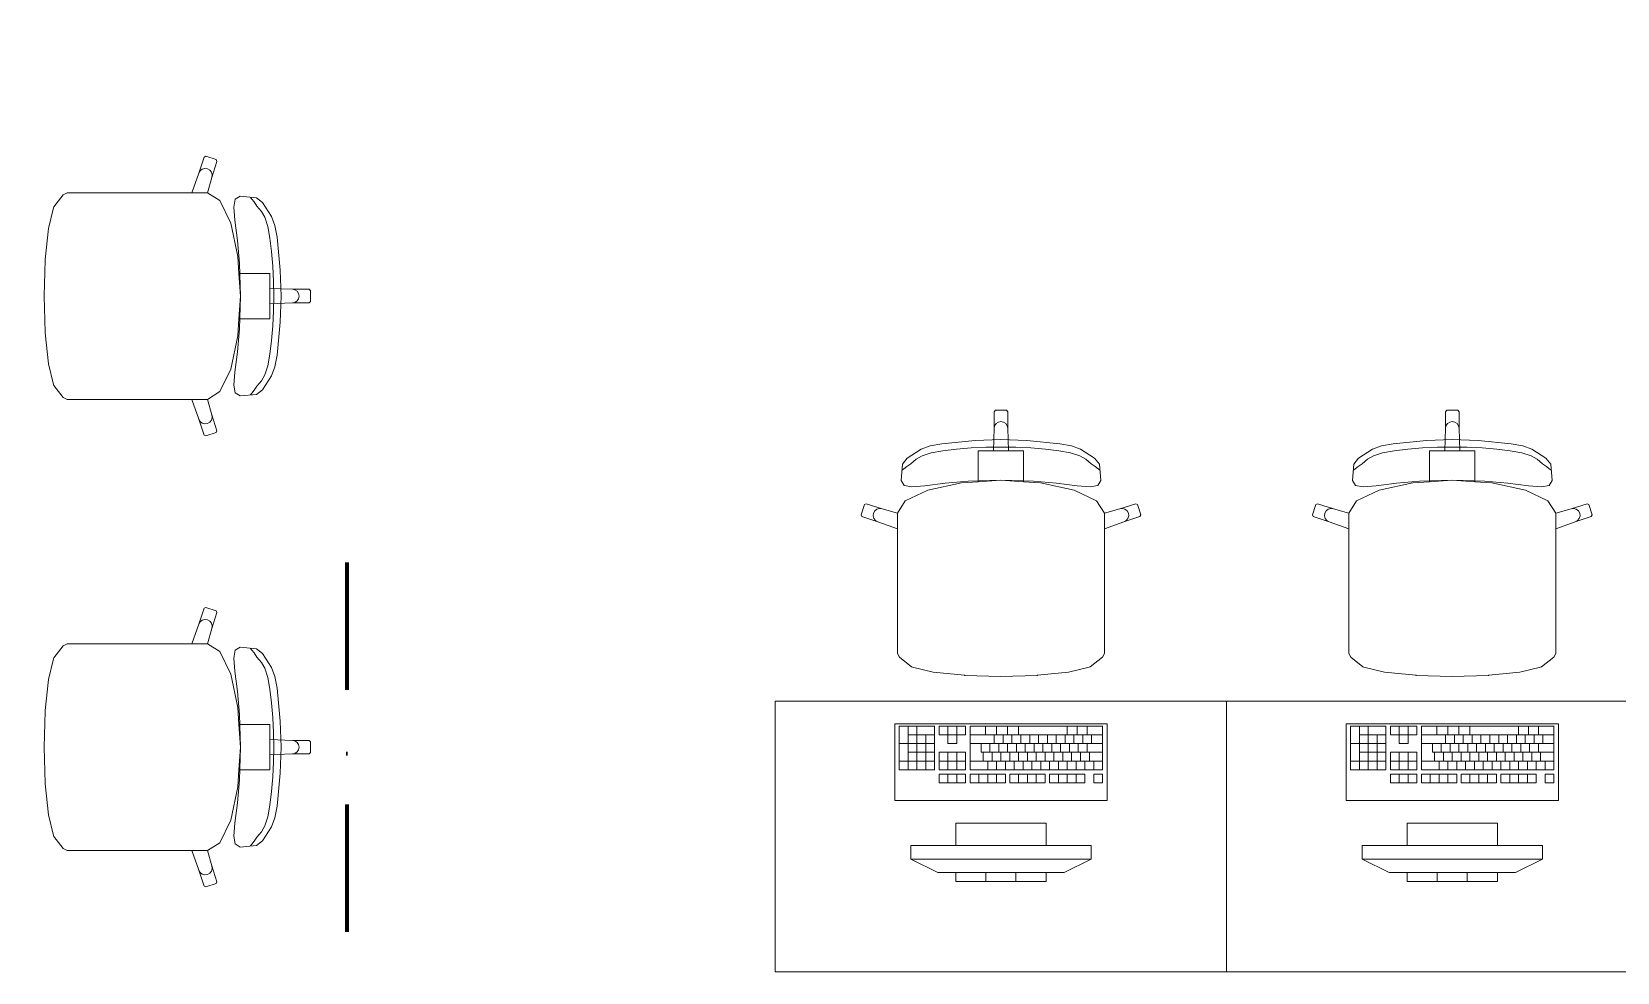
# Model space of a CAD drawing. Header units: millimetres. Extents: x 89194 to 559352, y -753138 to -204019.
# Drawn here: x 337626 to 341139, y -565148 to -563063 of the extents above; entities that cross this region are included whole.
import ezdxf

# ---------------------------------------------------------------- set-up
doc = ezdxf.new("R2010")
doc.units = ezdxf.units.MM
doc.header["$LTSCALE"] = 400
doc.linetypes.add('Čerchovaná', pattern=[1340.555525, 705.555534, -352.777767, 0, -282.222223])
for name, color, linetype, lineweight in [('RG_nábytek', 32, 'Continuous', 9), ('RG_velmi tlustá', 5, 'Continuous', 70), ('RG_šrafy', 253, 'Continuous', 9)]:
    doc.layers.add(name, color=color, linetype=linetype, lineweight=lineweight)

# ---------------------------------------------------------------- blocks, each defined once
blk = doc.blocks.new('nabytek_velka_ucebna')
at = {"layer": 'RG_nábytek'}
for p, q in [((470001.9, -447694.1), (470013.3, -447658.7)), ((470013.3, -447658.7), (470017.1, -447656.8)), ((470017.1, -447656.8), (470039.8, -447664.2)), ((470041.8, -447668), (470030.4, -447703.5)), ((470039.8, -447664.2), (470041.8, -447668)), ((469986.2, -447737.5), (470001.9, -447694.1)), ((470001.9, -447694.1), (470004.8, -447689)), ((470004.8, -447689), (470009.3, -447685.3)), ((470009.3, -447685.3), (470015, -447683.7)), ((470015, -447683.7), (470020.8, -447684.4)), ((470030.4, -447703.5), (470020.7, -447737.6)), ((470020.8, -447684.4), (470025.8, -447687.3)), ((470025.8, -447687.3), (470029.5, -447691.9)), ((470029.5, -447691.9), (470031, -447697.6)), ((470031, -447697.6), (470030.4, -447703.5)), ((469680.2, -447768.9), (469701.4, -447742)), ((469701.4, -447742), (469710, -447737.5)), ((469710, -447737.5), (469741, -447737.5)), ((469741, -447737.5), (469777.1, -447737.5)), ((469777.1, -447737.5), (469986.2, -447737.5)), ((470020.5, -447737.5), (469986.2, -447737.5)), ((470020.5, -447737.5), (470020.7, -447737.6)), ((470020.7, -447737.6), (470048.5, -447755)), ((470082.1, -447752.1), (470093.6, -447745.4)), ((470093.6, -447745.4), (470129.7, -447748.7)), ((469668.7, -447816.9), (469679.4, -447771)), ((469679.4, -447771), (469680.2, -447768.9)), ((470048.5, -447755), (470072.3, -447804.7)), ((470079, -447769.3), (470082.1, -447752.1)), ((470081.6, -447798.2), (470079, -447769.3)), ((470119.2, -447751.8), (470116.5, -447748)), ((470124.3, -447758), (470119.2, -447751.8)), ((470130.5, -447767.1), (470124.3, -447758)), ((470129.7, -447748.7), (470142.9, -447759.2)), ((470140.5, -447778.8), (470130.5, -447767.1)), ((470148.2, -447792), (470140.5, -447778.8)), ((470142.9, -447759.2), (470163, -447790.2)), ((470072.3, -447804.7), (470088.2, -447879)), ((470087.5, -447843.5), (470081.6, -447798.2)), ((470154.5, -447812.3), (470148.2, -447792)), ((470159.4, -447838.3), (470154.5, -447812.3)), ((470163, -447790.2), (470170.2, -447810.2)), ((470170.2, -447810.2), (470175, -447836.1)), ((469661.5, -447885.7), (469668.7, -447816.9)), ((470092.1, -447894.5), (470087.5, -447843.5)), ((470163.1, -447868.2), (470159.4, -447838.3)), ((470175, -447836.1), (470182, -447909.3)), ((469661.4, -447886.7), (469661.5, -447885.7)), ((470088.2, -447879), (470090.6, -447916.5)), ((470165.7, -447900.7), (470163.1, -447868.2)), ((469659, -447966.8), (469661.4, -447886.7)), ((470090.6, -447916.5), (470093.8, -447966.8)), ((470090.6, -447916.5), (470129.3, -447916.5)), ((470094.4, -447966.8), (470092.1, -447894.5)), ((470129.3, -447916.5), (470159.2, -447916.5)), ((470159.2, -447916.5), (470159.2, -447949.9)), ((470167.1, -447934.1), (470165.7, -447900.7)), ((470182, -447909.3), (470184.2, -447966.8)), ((470159.2, -447949.9), (470159.2, -447966.8)), ((470159.2, -447949.9), (470209.1, -447951.7)), ((470167.6, -447966.8), (470167.1, -447934.1)), ((470209.1, -447951.7), (470214.8, -447952.8)), ((470209.1, -447951.7), (470246, -447951.7)), ((470214.8, -447952.8), (470219.6, -447956.1)), ((470219.6, -447956.1), (470222.9, -447961)), ((470246, -447951.7), (470249, -447954.7)), ((470249, -447954.7), (470249, -447966.8)), ((469659, -447966.8), (469661.4, -448046.8)), ((470090.6, -448017.1), (470093.8, -447966.8)), ((470094.4, -447966.8), (470092.1, -448039.1)), ((470159.2, -447983.7), (470159.2, -447966.8)), ((470159.2, -447983.7), (470209.1, -447981.9)), ((470159.2, -448017.1), (470159.2, -447983.7)), ((470167.6, -447966.8), (470167.1, -447999.5)), ((470182, -448024.3), (470184.2, -447966.8)), ((470209.1, -447981.9), (470214.8, -447980.7)), ((470209.1, -447981.9), (470246, -447981.9)), ((470214.8, -447980.7), (470219.6, -447977.5)), ((470219.6, -447977.5), (470222.9, -447972.6)), ((470222.9, -447961), (470224, -447966.8)), ((470222.9, -447972.6), (470224, -447966.8)), ((470246, -447981.9), (470249, -447978.9)), ((470249, -447978.9), (470249, -447966.8)), ((470088.2, -448054.5), (470090.6, -448017.1)), ((470090.6, -448017.1), (470129.3, -448017.1)), ((470129.3, -448017.1), (470159.2, -448017.1)), ((470167.1, -447999.5), (470165.7, -448032.9)), ((470175, -448097.5), (470182, -448024.3)), ((469661.4, -448046.8), (469661.5, -448047.9)), ((469661.5, -448047.9), (469668.7, -448116.6)), ((470072.3, -448128.9), (470088.2, -448054.5)), ((470092.1, -448039.1), (470087.5, -448090)), ((470165.7, -448032.9), (470163.1, -448065.3)), ((470087.5, -448090), (470081.6, -448135.3)), ((470159.4, -448095.3), (470154.5, -448121.2)), ((470163.1, -448065.3), (470159.4, -448095.3)), ((470170.2, -448123.4), (470175, -448097.5)), ((469668.7, -448116.6), (469679.4, -448162.6)), ((470048.5, -448178.6), (470072.3, -448128.9)), ((470154.5, -448121.2), (470148.2, -448141.6)), ((470163, -448143.3), (470170.2, -448123.4)), ((469679.4, -448162.6), (469680.2, -448164.7)), ((469680.2, -448164.7), (469701.4, -448191.5)), ((470081.6, -448135.3), (470079, -448164.2)), ((470079, -448164.2), (470082.1, -448181.5)), ((470130.5, -448166.5), (470124.3, -448175.5)), ((470140.5, -448154.8), (470130.5, -448166.5)), ((470148.2, -448141.6), (470140.5, -448154.8)), ((470142.9, -448174.3), (470163, -448143.3)), ((469701.4, -448191.5), (469710, -448196)), ((469710, -448196), (469741, -448196)), ((469741, -448196), (469777.1, -448196)), ((469777.1, -448196), (469986.2, -448196)), ((470020.5, -448196), (469986.2, -448196)), ((469986.2, -448196), (470001.9, -448239.4)), ((470020.5, -448196), (470020.7, -448195.9)), ((470020.7, -448195.9), (470048.5, -448178.6)), ((470030.4, -448230.1), (470020.7, -448195.9)), ((470082.1, -448181.5), (470093.6, -448188.2)), ((470093.6, -448188.2), (470129.7, -448184.9)), ((470119.2, -448181.8), (470116.5, -448185.5)), ((470124.3, -448175.5), (470119.2, -448181.8)), ((470129.7, -448184.9), (470142.9, -448174.3)), ((470029.5, -448241.6), (470031, -448235.9)), ((470031, -448235.9), (470030.4, -448230.1)), ((470041.8, -448265.5), (470030.4, -448230.1)), ((471763.9, -448223), (471766.9, -448220)), ((471763.9, -448259.9), (471763.9, -448223)), ((471766.9, -448220), (471779, -448220)), ((471791, -448220), (471779, -448220)), ((471794, -448223), (471791, -448220)), ((471794, -448259.9), (471794, -448223)), ((472763.9, -448223), (472766.9, -448220)), ((472763.9, -448259.9), (472763.9, -448223)), ((472766.9, -448220), (472779, -448220)), ((472791, -448220), (472779, -448220)), ((472794, -448223), (472791, -448220)), ((472794, -448259.9), (472794, -448223)), ((470001.9, -448239.4), (470004.8, -448244.6)), ((470001.9, -448239.4), (470013.3, -448274.8)), ((470004.8, -448244.6), (470009.3, -448248.2)), ((470009.3, -448248.2), (470015, -448249.8)), ((470015, -448249.8), (470020.8, -448249.1)), ((470017.1, -448276.8), (470039.8, -448269.3)), ((470020.8, -448249.1), (470025.8, -448246.2)), ((470025.8, -448246.2), (470029.5, -448241.6)), ((470039.8, -448269.3), (470041.8, -448265.5)), ((471762.1, -448309.8), (471763.9, -448259.9)), ((471763.9, -448259.9), (471765, -448254.2)), ((471765, -448254.2), (471768.3, -448249.3)), ((471768.3, -448249.3), (471773.2, -448246.1)), ((471773.2, -448246.1), (471779, -448245)), ((471784.7, -448246.1), (471779, -448245)), ((471789.6, -448249.3), (471784.7, -448246.1)), ((471792.9, -448254.2), (471789.6, -448249.3)), ((471794, -448259.9), (471792.9, -448254.2)), ((471795.8, -448309.8), (471794, -448259.9)), ((472762.1, -448309.8), (472763.9, -448259.9)), ((472763.9, -448259.9), (472765, -448254.2)), ((472765, -448254.2), (472768.3, -448249.3)), ((472768.3, -448249.3), (472773.2, -448246.1)), ((472773.2, -448246.1), (472779, -448245)), ((472784.7, -448246.1), (472779, -448245)), ((472789.6, -448249.3), (472784.7, -448246.1)), ((472792.9, -448254.2), (472789.6, -448249.3)), ((472794, -448259.9), (472792.9, -448254.2)), ((472795.8, -448309.8), (472794, -448259.9)), ((470013.3, -448274.8), (470017.1, -448276.8)), ((471571.4, -448326.1), (471602.4, -448306)), ((471602.4, -448306), (471622.4, -448298.8)), ((471622.4, -448298.8), (471648.2, -448294)), ((471648.2, -448294), (471721.5, -448287)), ((471680.4, -448305.9), (471650.4, -448309.6)), ((471712.9, -448303.3), (471680.4, -448305.9)), ((471746.2, -448301.9), (471712.9, -448303.3)), ((471721.5, -448287), (471779, -448284.8)), ((471779, -448301.4), (471746.2, -448301.9)), ((471836.5, -448287), (471779, -448284.8)), ((471779, -448301.4), (471811.7, -448301.9)), ((471811.7, -448301.9), (471845, -448303.3)), ((471909.7, -448294), (471836.5, -448287)), ((471845, -448303.3), (471877.5, -448305.9)), ((471877.5, -448305.9), (471907.5, -448309.6)), ((471935.5, -448298.8), (471909.7, -448294)), ((471955.5, -448306), (471935.5, -448298.8)), ((471986.5, -448326.1), (471955.5, -448306)), ((472571.4, -448326.1), (472602.4, -448306)), ((472602.4, -448306), (472622.4, -448298.8)), ((472622.4, -448298.8), (472648.2, -448294)), ((472648.2, -448294), (472721.5, -448287)), ((472680.4, -448305.9), (472650.4, -448309.6)), ((472712.9, -448303.3), (472680.4, -448305.9)), ((472746.2, -448301.9), (472712.9, -448303.3)), ((472721.5, -448287), (472779, -448284.8)), ((472779, -448301.4), (472746.2, -448301.9)), ((472836.5, -448287), (472779, -448284.8)), ((472779, -448301.4), (472811.7, -448301.9)), ((472811.7, -448301.9), (472845, -448303.3)), ((472909.7, -448294), (472836.5, -448287)), ((472845, -448303.3), (472877.5, -448305.9)), ((472877.5, -448305.9), (472907.5, -448309.6)), ((472935.5, -448298.8), (472909.7, -448294)), ((472955.5, -448306), (472935.5, -448298.8)), ((472986.5, -448326.1), (472955.5, -448306)), ((471557.6, -448375.3), (471560.9, -448339.3)), ((471560.9, -448339.3), (471571.4, -448326.1)), ((471579.2, -448338.5), (471570.2, -448344.7)), ((471590.9, -448328.4), (471579.2, -448338.5)), ((471604.1, -448320.8), (471590.9, -448328.4)), ((471624.5, -448314.5), (471604.1, -448320.8)), ((471650.4, -448309.6), (471624.5, -448314.5)), ((471728.6, -448339.7), (471728.6, -448309.8)), ((471728.6, -448309.8), (471762.1, -448309.8)), ((471728.6, -448378.4), (471728.6, -448339.7)), ((471762.1, -448309.8), (471779, -448309.8)), ((471795.8, -448309.8), (471779, -448309.8)), ((471829.3, -448309.8), (471795.8, -448309.8)), ((471829.3, -448339.7), (471829.3, -448309.8)), ((471829.3, -448378.4), (471829.3, -448339.7)), ((471907.5, -448309.6), (471933.4, -448314.5)), ((471933.4, -448314.5), (471953.8, -448320.8)), ((471953.8, -448320.8), (471967, -448328.4)), ((471967, -448328.4), (471978.7, -448338.5)), ((471978.7, -448338.5), (471987.7, -448344.7)), ((471997.1, -448339.3), (471986.5, -448326.1)), ((472000.3, -448375.3), (471997.1, -448339.3)), ((472557.6, -448375.3), (472560.9, -448339.3)), ((472560.9, -448339.3), (472571.4, -448326.1)), ((472579.2, -448338.5), (472570.2, -448344.7)), ((472590.9, -448328.4), (472579.2, -448338.5)), ((472604.1, -448320.8), (472590.9, -448328.4)), ((472624.5, -448314.5), (472604.1, -448320.8)), ((472650.4, -448309.6), (472624.5, -448314.5)), ((472728.6, -448339.7), (472728.6, -448309.8)), ((472728.6, -448309.8), (472762.1, -448309.8)), ((472728.6, -448378.4), (472728.6, -448339.7)), ((472762.1, -448309.8), (472779, -448309.8)), ((472795.8, -448309.8), (472779, -448309.8)), ((472829.3, -448309.8), (472795.8, -448309.8)), ((472829.3, -448339.7), (472829.3, -448309.8)), ((472829.3, -448378.4), (472829.3, -448339.7)), ((472907.5, -448309.6), (472933.4, -448314.5)), ((472933.4, -448314.5), (472953.8, -448320.8)), ((472953.8, -448320.8), (472967, -448328.4)), ((472967, -448328.4), (472978.7, -448338.5)), ((472978.7, -448338.5), (472987.7, -448344.7)), ((472997.1, -448339.3), (472986.5, -448326.1)), ((473000.3, -448375.3), (472997.1, -448339.3)), ((471564.3, -448386.9), (471557.6, -448375.3)), ((471563.9, -448349.8), (471560.2, -448352.4)), ((471570.2, -448344.7), (471563.9, -448349.8)), ((471706.7, -448376.9), (471655.7, -448381.5)), ((471691.2, -448380.8), (471728.6, -448378.4)), ((471779, -448374.5), (471706.7, -448376.9)), ((471728.6, -448378.4), (471779, -448375.2)), ((471779, -448374.5), (471851.3, -448376.9)), ((471829.3, -448378.4), (471779, -448375.2)), ((471866.7, -448380.8), (471829.3, -448378.4)), ((471851.3, -448376.9), (471902.2, -448381.5)), ((471987.7, -448344.7), (471994, -448349.8)), ((471993.6, -448386.9), (472000.3, -448375.3)), ((471994, -448349.8), (471997.7, -448352.4)), ((472564.3, -448386.9), (472557.6, -448375.3)), ((472563.9, -448349.8), (472560.2, -448352.4)), ((472570.2, -448344.7), (472563.9, -448349.8)), ((472706.7, -448376.9), (472655.7, -448381.5)), ((472691.2, -448380.8), (472728.6, -448378.4)), ((472779, -448374.5), (472706.7, -448376.9)), ((472728.6, -448378.4), (472779, -448375.2)), ((472779, -448374.5), (472851.3, -448376.9)), ((472829.3, -448378.4), (472779, -448375.2)), ((472866.7, -448380.8), (472829.3, -448378.4)), ((472851.3, -448376.9), (472902.2, -448381.5)), ((472987.7, -448344.7), (472994, -448349.8)), ((472993.6, -448386.9), (473000.3, -448375.3)), ((472994, -448349.8), (472997.7, -448352.4)), ((471581.5, -448389.9), (471564.3, -448386.9)), ((471567.1, -448420.4), (471616.8, -448396.7)), ((471610.4, -448387.4), (471581.5, -448389.9)), ((471655.7, -448381.5), (471610.4, -448387.4)), ((471616.8, -448396.7), (471691.2, -448380.8)), ((471941.1, -448396.7), (471866.7, -448380.8)), ((471902.2, -448381.5), (471947.5, -448387.4)), ((471990.8, -448420.4), (471941.1, -448396.7)), ((471947.5, -448387.4), (471976.4, -448389.9)), ((471976.4, -448389.9), (471993.6, -448386.9)), ((472581.5, -448389.9), (472564.3, -448386.9)), ((472567.1, -448420.4), (472616.8, -448396.7)), ((472610.4, -448387.4), (472581.5, -448389.9)), ((472655.7, -448381.5), (472610.4, -448387.4)), ((472616.8, -448396.7), (472691.2, -448380.8)), ((472941.1, -448396.7), (472866.7, -448380.8)), ((472902.2, -448381.5), (472947.5, -448387.4)), ((472990.8, -448420.4), (472941.1, -448396.7)), ((472947.5, -448387.4), (472976.4, -448389.9)), ((472976.4, -448389.9), (472993.6, -448386.9)), ((471469, -448451.9), (471476.4, -448429.1)), ((471476.4, -448429.1), (471480.2, -448427.2)), ((471480.2, -448427.2), (471515.6, -448438.6)), ((471495.9, -448454), (471496.6, -448448.2)), ((471496.6, -448448.2), (471499.5, -448443.1)), ((471499.5, -448443.1), (471504.1, -448439.5)), ((471504.1, -448439.5), (471509.8, -448437.9)), ((471509.8, -448437.9), (471515.6, -448438.6)), ((471515.6, -448438.6), (471549.8, -448448.3)), ((471549.7, -448448.5), (471549.8, -448448.3)), ((471549.7, -448448.5), (471549.7, -448482.8)), ((471549.8, -448448.3), (471567.1, -448420.4)), ((472008.1, -448448.3), (471990.8, -448420.4)), ((472042.3, -448438.6), (472008.1, -448448.3)), ((472008.2, -448448.5), (472008.1, -448448.3)), ((472008.2, -448448.5), (472008.2, -448482.8)), ((472077.7, -448427.2), (472042.3, -448438.6)), ((472048.1, -448437.9), (472042.3, -448438.6)), ((472053.8, -448439.5), (472048.1, -448437.9)), ((472058.4, -448443.1), (472053.8, -448439.5)), ((472061.3, -448448.2), (472058.4, -448443.1)), ((472062, -448454), (472061.3, -448448.2)), ((472081.5, -448429.1), (472077.7, -448427.2)), ((472089, -448451.9), (472081.5, -448429.1)), ((472469, -448451.9), (472476.4, -448429.1)), ((472476.4, -448429.1), (472480.2, -448427.2)), ((472480.2, -448427.2), (472515.6, -448438.6)), ((472495.9, -448454), (472496.6, -448448.2)), ((472496.6, -448448.2), (472499.5, -448443.1)), ((472499.5, -448443.1), (472504.1, -448439.5)), ((472504.1, -448439.5), (472509.8, -448437.9)), ((472509.8, -448437.9), (472515.6, -448438.6)), ((472515.6, -448438.6), (472549.8, -448448.3)), ((472549.7, -448448.5), (472549.8, -448448.3)), ((472549.7, -448448.5), (472549.7, -448482.8)), ((472549.8, -448448.3), (472567.1, -448420.4)), ((473008.1, -448448.3), (472990.8, -448420.4)), ((473042.3, -448438.6), (473008.1, -448448.3)), ((473008.2, -448448.5), (473008.1, -448448.3)), ((473008.2, -448448.5), (473008.2, -448482.8)), ((473077.7, -448427.2), (473042.3, -448438.6)), ((473048.1, -448437.9), (473042.3, -448438.6)), ((473053.8, -448439.5), (473048.1, -448437.9)), ((473058.4, -448443.1), (473053.8, -448439.5)), ((473061.3, -448448.2), (473058.4, -448443.1)), ((473062, -448454), (473061.3, -448448.2)), ((473081.5, -448429.1), (473077.7, -448427.2)), ((473089, -448451.9), (473081.5, -448429.1)), ((471470.9, -448455.7), (471469, -448451.9)), ((471506.3, -448467.1), (471470.9, -448455.7)), ((471497.5, -448459.6), (471495.9, -448454)), ((471501.2, -448464.2), (471497.5, -448459.6)), ((471506.3, -448467.1), (471501.2, -448464.2)), ((471549.7, -448482.8), (471506.3, -448467.1)), ((471549.7, -448691.9), (471549.7, -448482.8)), ((472008.2, -448482.8), (472051.6, -448467.1)), ((472008.2, -448691.9), (472008.2, -448482.8)), ((472051.6, -448467.1), (472087, -448455.7)), ((472051.6, -448467.1), (472056.7, -448464.2)), ((472056.7, -448464.2), (472060.4, -448459.6)), ((472060.4, -448459.6), (472062, -448454)), ((472087, -448455.7), (472089, -448451.9)), ((472470.9, -448455.7), (472469, -448451.9)), ((472506.3, -448467.1), (472470.9, -448455.7)), ((472497.5, -448459.6), (472495.9, -448454)), ((472501.2, -448464.2), (472497.5, -448459.6)), ((472506.3, -448467.1), (472501.2, -448464.2)), ((472549.7, -448482.8), (472506.3, -448467.1)), ((472549.7, -448691.9), (472549.7, -448482.8)), ((473008.2, -448482.8), (473051.6, -448467.1)), ((473008.2, -448691.9), (473008.2, -448482.8)), ((473051.6, -448467.1), (473087, -448455.7)), ((473051.6, -448467.1), (473056.7, -448464.2)), ((473056.7, -448464.2), (473060.4, -448459.6)), ((473060.4, -448459.6), (473062, -448454)), ((473087, -448455.7), (473089, -448451.9)), ((470001.9, -448694.1), (470013.3, -448658.7)), ((470013.3, -448658.7), (470017.1, -448656.8)), ((470017.1, -448656.8), (470039.8, -448664.2)), ((469986.2, -448737.5), (470001.9, -448694.1)), ((470001.9, -448694.1), (470004.8, -448689)), ((470004.8, -448689), (470009.3, -448685.3)), ((470009.3, -448685.3), (470015, -448683.7)), ((470015, -448683.7), (470020.8, -448684.4)), ((470020.8, -448684.4), (470025.8, -448687.3)), ((470025.8, -448687.3), (470029.5, -448691.9)), ((470029.5, -448691.9), (470031, -448697.6)), ((470041.8, -448668), (470030.4, -448703.5)), ((470039.8, -448664.2), (470041.8, -448668)), ((471549.7, -448727.9), (471549.7, -448691.9)), ((472008.2, -448727.9), (472008.2, -448691.9)), ((472549.7, -448727.9), (472549.7, -448691.9)), ((473008.2, -448727.9), (473008.2, -448691.9)), ((470030.4, -448703.5), (470020.7, -448737.6)), ((470031, -448697.6), (470030.4, -448703.5)), ((471549.7, -448759), (471549.7, -448727.9)), ((472008.2, -448759), (472008.2, -448727.9)), ((472549.7, -448759), (472549.7, -448727.9)), ((473008.2, -448759), (473008.2, -448727.9)), ((469680.2, -448768.9), (469701.4, -448742)), ((469701.4, -448742), (469710, -448737.5)), ((469710, -448737.5), (469741, -448737.5)), ((469741, -448737.5), (469777.1, -448737.5)), ((469777.1, -448737.5), (469986.2, -448737.5)), ((470020.5, -448737.5), (469986.2, -448737.5)), ((470020.5, -448737.5), (470020.7, -448737.6)), ((470020.7, -448737.6), (470048.5, -448755)), ((470048.5, -448755), (470072.3, -448804.7)), ((470079, -448769.3), (470082.1, -448752.1)), ((470082.1, -448752.1), (470093.6, -448745.4)), ((470093.6, -448745.4), (470129.7, -448748.7)), ((470119.2, -448751.8), (470116.5, -448748)), ((470124.3, -448758), (470119.2, -448751.8)), ((470130.5, -448767.1), (470124.3, -448758)), ((470129.7, -448748.7), (470142.9, -448759.2)), ((470142.9, -448759.2), (470163, -448790.2)), ((471554.2, -448767.6), (471549.7, -448759)), ((472003.7, -448767.6), (472008.2, -448759)), ((472554.2, -448767.6), (472549.7, -448759)), ((473003.7, -448767.6), (473008.2, -448759)), ((469668.7, -448816.9), (469679.4, -448771)), ((469679.4, -448771), (469680.2, -448768.9)), ((470081.6, -448798.2), (470079, -448769.3)), ((470087.5, -448843.5), (470081.6, -448798.2)), ((470140.5, -448778.8), (470130.5, -448767.1)), ((470148.2, -448792), (470140.5, -448778.8)), ((470154.5, -448812.3), (470148.2, -448792)), ((470163, -448790.2), (470170.2, -448810.2)), ((471581, -448788.7), (471554.2, -448767.6)), ((471583.2, -448789.6), (471581, -448788.7)), ((471629.1, -448800.3), (471583.2, -448789.6)), ((471928.8, -448800.3), (471974.7, -448789.6)), ((471974.7, -448789.6), (471976.9, -448788.7)), ((471976.9, -448788.7), (472003.7, -448767.6)), ((472581, -448788.7), (472554.2, -448767.6)), ((472583.2, -448789.6), (472581, -448788.7)), ((472629.1, -448800.3), (472583.2, -448789.6)), ((472928.8, -448800.3), (472974.7, -448789.6)), ((472974.7, -448789.6), (472976.9, -448788.7)), ((472976.9, -448788.7), (473003.7, -448767.6)), ((469661.5, -448885.7), (469668.7, -448816.9)), ((470072.3, -448804.7), (470088.2, -448879)), ((470159.4, -448838.3), (470154.5, -448812.3)), ((470170.2, -448810.2), (470175, -448836.1)), ((471697.9, -448807.5), (471629.1, -448800.3)), ((471698.9, -448807.6), (471697.9, -448807.5)), ((471779, -448810), (471698.9, -448807.6)), ((471779, -448810), (471859, -448807.6)), ((471859, -448807.6), (471860.1, -448807.5)), ((471860.1, -448807.5), (471928.8, -448800.3)), ((472697.9, -448807.5), (472629.1, -448800.3)), ((472698.9, -448807.6), (472697.9, -448807.5)), ((472779, -448810), (472698.9, -448807.6)), ((472779, -448810), (472859, -448807.6)), ((472859, -448807.6), (472860.1, -448807.5)), ((472860.1, -448807.5), (472928.8, -448800.3)), ((470092.1, -448894.5), (470087.5, -448843.5)), ((470163.1, -448868.2), (470159.4, -448838.3)), ((470165.7, -448900.7), (470163.1, -448868.2)), ((470175, -448836.1), (470182, -448909.3)), ((471279, -448865), (472279, -448865)), ((471279, -449465), (471279, -448865)), ((472279, -448865), (472279, -449465)), ((472279, -448865), (473279, -448865)), ((472279, -449465), (472279, -448865)), ((469659, -448966.8), (469661.4, -448886.7)), ((469661.4, -448886.7), (469661.5, -448885.7)), ((470088.2, -448879), (470090.6, -448916.5)), ((470094.4, -448966.8), (470092.1, -448894.5)), ((470167.1, -448934.1), (470165.7, -448900.7)), ((470090.6, -448916.5), (470093.8, -448966.8)), ((470090.6, -448916.5), (470129.3, -448916.5)), ((470129.3, -448916.5), (470159.2, -448916.5)), ((470159.2, -448916.5), (470159.2, -448949.9)), ((470167.6, -448966.8), (470167.1, -448934.1)), ((470182, -448909.3), (470184.2, -448966.8)), ((472014, -448915), (471544, -448915)), ((471544, -448915), (471544, -449085)), ((471632.1, -448919.9), (471553.7, -448919.9)), ((471553.7, -448919.9), (471553.7, -449016.8)), ((471573.3, -448919.9), (471573.3, -449016.8)), ((471632.1, -448939.3), (471573.3, -448939.3)), ((471592.9, -448919.9), (471592.9, -449016.8)), ((471612.5, -448939.3), (471612.5, -449016.8)), ((471632.1, -449016.8), (471632.1, -448919.9)), ((471700.6, -448919.9), (471641.9, -448919.9)), ((471641.9, -448919.9), (471641.9, -448939.3)), ((471641.9, -448939.3), (471661.5, -448939.3)), ((471661.5, -448919.9), (471661.5, -448939.3)), ((471661.5, -448939.3), (471661.5, -448958.7)), ((471681, -448939.3), (471661.5, -448939.3)), ((471681, -448919.9), (471681, -448939.3)), ((471681, -448958.7), (471681, -448939.3)), ((471681, -448939.3), (471700.6, -448939.3)), ((471700.6, -448939.3), (471700.6, -448919.9)), ((472004.2, -448919.9), (471710.4, -448919.9)), ((471710.4, -448919.9), (471710.4, -449016.8)), ((472004.2, -448939.3), (471710.4, -448939.3)), ((471744.7, -448919.9), (471744.7, -448939.3)), ((471764.3, -448939.3), (471764.3, -448958.7)), ((471769.2, -448919.9), (471769.2, -448939.3)), ((471783.8, -448939.3), (471783.8, -448958.7)), ((471793.6, -448919.9), (471793.6, -448939.3)), ((471803.4, -448939.3), (471803.4, -448958.7)), ((471818.1, -448919.9), (471818.1, -448939.3)), ((471823, -448939.3), (471823, -448958.7)), ((471842.6, -448939.3), (471842.6, -448958.7)), ((471862.2, -448939.3), (471862.2, -448958.7)), ((471881.8, -448939.3), (471881.8, -448958.7)), ((471901.3, -448939.3), (471901.3, -448958.7)), ((471920.9, -448939.3), (471920.9, -448958.7)), ((471925.8, -448919.9), (471925.8, -448939.3)), ((471940.5, -448939.3), (471940.5, -448958.7)), ((471947.9, -448919.9), (471947.9, -448939.3)), ((471960.1, -448939.3), (471960.1, -448958.7)), ((471969.9, -448919.9), (471969.9, -448939.3)), ((471979.7, -448939.3), (471979.7, -448958.7)), ((472004.2, -449016.8), (472004.2, -448919.9)), ((472014, -449085), (472014, -448915)), ((473014, -448915), (472544, -448915)), ((472544, -448915), (472544, -449085)), ((472632.1, -448919.9), (472553.7, -448919.9)), ((472553.7, -448919.9), (472553.7, -449016.8)), ((472573.3, -448919.9), (472573.3, -449016.8)), ((472632.1, -448939.3), (472573.3, -448939.3)), ((472592.9, -448919.9), (472592.9, -449016.8)), ((472612.5, -448939.3), (472612.5, -449016.8)), ((472632.1, -449016.8), (472632.1, -448919.9)), ((472700.6, -448919.9), (472641.9, -448919.9)), ((472641.9, -448919.9), (472641.9, -448939.3)), ((472641.9, -448939.3), (472661.5, -448939.3)), ((472661.5, -448919.9), (472661.5, -448939.3)), ((472661.5, -448939.3), (472661.5, -448958.7)), ((472681, -448939.3), (472661.5, -448939.3)), ((472681, -448919.9), (472681, -448939.3)), ((472681, -448958.7), (472681, -448939.3)), ((472681, -448939.3), (472700.6, -448939.3)), ((472700.6, -448939.3), (472700.6, -448919.9)), ((473004.2, -448919.9), (472710.4, -448919.9)), ((472710.4, -448919.9), (472710.4, -449016.8)), ((473004.2, -448939.3), (472710.4, -448939.3)), ((472744.7, -448919.9), (472744.7, -448939.3)), ((472764.3, -448939.3), (472764.3, -448958.7)), ((472769.2, -448919.9), (472769.2, -448939.3)), ((472783.8, -448939.3), (472783.8, -448958.7)), ((472793.6, -448919.9), (472793.6, -448939.3)), ((472803.4, -448939.3), (472803.4, -448958.7)), ((472818.1, -448919.9), (472818.1, -448939.3)), ((472823, -448939.3), (472823, -448958.7)), ((472842.6, -448939.3), (472842.6, -448958.7)), ((472862.2, -448939.3), (472862.2, -448958.7)), ((472881.8, -448939.3), (472881.8, -448958.7)), ((472901.3, -448939.3), (472901.3, -448958.7)), ((472920.9, -448939.3), (472920.9, -448958.7)), ((472925.8, -448919.9), (472925.8, -448939.3)), ((472940.5, -448939.3), (472940.5, -448958.7)), ((472947.9, -448919.9), (472947.9, -448939.3)), ((472960.1, -448939.3), (472960.1, -448958.7)), ((472969.9, -448919.9), (472969.9, -448939.3)), ((472979.7, -448939.3), (472979.7, -448958.7)), ((473004.2, -449016.8), (473004.2, -448919.9)), ((473014, -449085), (473014, -448915)), ((469659, -448966.8), (469661.4, -449046.8)), ((470090.6, -449017.1), (470093.8, -448966.8)), ((470094.4, -448966.8), (470092.1, -449039.1)), ((470159.2, -448949.9), (470159.2, -448966.8)), ((470159.2, -448949.9), (470209.1, -448951.7)), ((470159.2, -448983.7), (470159.2, -448966.8)), ((470167.6, -448966.8), (470167.1, -448999.5)), ((470182, -449024.3), (470184.2, -448966.8)), ((470209.1, -448951.7), (470214.8, -448952.8)), ((470209.1, -448951.7), (470246, -448951.7)), ((470214.8, -448952.8), (470219.6, -448956.1)), ((470219.6, -448956.1), (470222.9, -448961)), ((470219.6, -448977.5), (470222.9, -448972.6)), ((470222.9, -448961), (470224, -448966.8)), ((470222.9, -448972.6), (470224, -448966.8)), ((470246, -448951.7), (470249, -448954.7)), ((470249, -448954.7), (470249, -448966.8)), ((470249, -448978.9), (470249, -448966.8)), ((471632.1, -448958.7), (471553.7, -448958.7)), ((471661.5, -448958.7), (471681, -448958.7)), ((472004.2, -448958.7), (471710.4, -448958.7)), ((471734.9, -448958.7), (471734.9, -448978.1)), ((471754.5, -448958.7), (471754.5, -448978.1)), ((471774.1, -448958.7), (471774.1, -448978.1)), ((471793.6, -448958.7), (471793.6, -448978.1)), ((471813.2, -448958.7), (471813.2, -448978.1)), ((471832.8, -448958.7), (471832.8, -448978.1)), ((471852.4, -448958.7), (471852.4, -448978.1)), ((471872, -448958.7), (471872, -448978.1)), ((471891.6, -448958.7), (471891.6, -448978.1)), ((471911.1, -448958.7), (471911.1, -448978.1)), ((471930.7, -448958.7), (471930.7, -448978.1)), ((471950.3, -448958.7), (471950.3, -448978.1)), ((471969.9, -448958.7), (471969.9, -448978.1)), ((472632.1, -448958.7), (472553.7, -448958.7)), ((472661.5, -448958.7), (472681, -448958.7)), ((473004.2, -448958.7), (472710.4, -448958.7)), ((472734.9, -448958.7), (472734.9, -448978.1)), ((472754.5, -448958.7), (472754.5, -448978.1)), ((472774.1, -448958.7), (472774.1, -448978.1)), ((472793.6, -448958.7), (472793.6, -448978.1)), ((472813.2, -448958.7), (472813.2, -448978.1)), ((472832.8, -448958.7), (472832.8, -448978.1)), ((472852.4, -448958.7), (472852.4, -448978.1)), ((472872, -448958.7), (472872, -448978.1)), ((472891.6, -448958.7), (472891.6, -448978.1)), ((472911.1, -448958.7), (472911.1, -448978.1)), ((472930.7, -448958.7), (472930.7, -448978.1)), ((472950.3, -448958.7), (472950.3, -448978.1)), ((472969.9, -448958.7), (472969.9, -448978.1)), ((470159.2, -448983.7), (470209.1, -448981.9)), ((470159.2, -449017.1), (470159.2, -448983.7)), ((470167.1, -448999.5), (470165.7, -449032.9)), ((470209.1, -448981.9), (470214.8, -448980.7)), ((470209.1, -448981.9), (470246, -448981.9)), ((470214.8, -448980.7), (470219.6, -448977.5)), ((470246, -448981.9), (470249, -448978.9)), ((471632.1, -448997.5), (471553.7, -448997.5)), ((471632.1, -448978.1), (471573.3, -448978.1)), ((471700.6, -448978.1), (471641.9, -448978.1)), ((471641.9, -448978.1), (471641.9, -449016.8)), ((471700.6, -448997.5), (471641.9, -448997.5)), ((471661.5, -448978.1), (471661.5, -449016.8)), ((471681, -448978.1), (471681, -449016.8)), ((471700.6, -449016.8), (471700.6, -448978.1)), ((472004.2, -448997.5), (471710.4, -448997.5)), ((472004.2, -448978.1), (471734.9, -448978.1)), ((471739.8, -448978.1), (471739.8, -448997.5)), ((471749.6, -448997.5), (471749.6, -449016.8)), ((471759.4, -448978.1), (471759.4, -448997.5)), ((471769.2, -448997.5), (471769.2, -449016.8)), ((471779, -448978.1), (471779, -448997.5)), ((471788.7, -448997.5), (471788.7, -449016.8)), ((471798.5, -448978.1), (471798.5, -448997.5)), ((471808.3, -448997.5), (471808.3, -449016.8)), ((471818.1, -448978.1), (471818.1, -448997.5)), ((471827.9, -448997.5), (471827.9, -449016.8)), ((471837.7, -448978.1), (471837.7, -448997.5)), ((471847.5, -448997.5), (471847.5, -449016.8)), ((471857.3, -448978.1), (471857.3, -448997.5)), ((471867.1, -448997.5), (471867.1, -449016.8)), ((471876.9, -448978.1), (471876.9, -448997.5)), ((471886.7, -448997.5), (471886.7, -449016.8)), ((471896.5, -448978.1), (471896.5, -448997.5)), ((471906.2, -448997.5), (471906.2, -449016.8)), ((471916, -448978.1), (471916, -448997.5)), ((471925.8, -448997.5), (471925.8, -449016.8)), ((471935.6, -448978.1), (471935.6, -448997.5)), ((471945.4, -448997.5), (471945.4, -449016.8)), ((471955.2, -448978.1), (471955.2, -448997.5)), ((471965, -448997.5), (471965, -449016.8)), ((471974.8, -448978.1), (471974.8, -448997.5)), ((471984.6, -448997.5), (471984.6, -449016.8)), ((472632.1, -448997.5), (472553.7, -448997.5)), ((472632.1, -448978.1), (472573.3, -448978.1)), ((472700.6, -448978.1), (472641.9, -448978.1)), ((472641.9, -448978.1), (472641.9, -449016.8)), ((472700.6, -448997.5), (472641.9, -448997.5)), ((472661.5, -448978.1), (472661.5, -449016.8)), ((472681, -448978.1), (472681, -449016.8)), ((472700.6, -449016.8), (472700.6, -448978.1)), ((473004.2, -448997.5), (472710.4, -448997.5)), ((473004.2, -448978.1), (472734.9, -448978.1)), ((472739.8, -448978.1), (472739.8, -448997.5)), ((472749.6, -448997.5), (472749.6, -449016.8)), ((472759.4, -448978.1), (472759.4, -448997.5)), ((472769.2, -448997.5), (472769.2, -449016.8)), ((472779, -448978.1), (472779, -448997.5)), ((472788.7, -448997.5), (472788.7, -449016.8)), ((472798.5, -448978.1), (472798.5, -448997.5)), ((472808.3, -448997.5), (472808.3, -449016.8)), ((472818.1, -448978.1), (472818.1, -448997.5)), ((472827.9, -448997.5), (472827.9, -449016.8)), ((472837.7, -448978.1), (472837.7, -448997.5)), ((472847.5, -448997.5), (472847.5, -449016.8)), ((472857.3, -448978.1), (472857.3, -448997.5)), ((472867.1, -448997.5), (472867.1, -449016.8)), ((472876.9, -448978.1), (472876.9, -448997.5)), ((472886.7, -448997.5), (472886.7, -449016.8)), ((472896.5, -448978.1), (472896.5, -448997.5)), ((472906.2, -448997.5), (472906.2, -449016.8)), ((472916, -448978.1), (472916, -448997.5)), ((472925.8, -448997.5), (472925.8, -449016.8)), ((472935.6, -448978.1), (472935.6, -448997.5)), ((472945.4, -448997.5), (472945.4, -449016.8)), ((472955.2, -448978.1), (472955.2, -448997.5)), ((472965, -448997.5), (472965, -449016.8)), ((472974.8, -448978.1), (472974.8, -448997.5)), ((472984.6, -448997.5), (472984.6, -449016.8)), ((470092.1, -449039.1), (470087.5, -449090)), ((470088.2, -449054.5), (470090.6, -449017.1)), ((470090.6, -449017.1), (470129.3, -449017.1)), ((470129.3, -449017.1), (470159.2, -449017.1)), ((470165.7, -449032.9), (470163.1, -449065.3)), ((470175, -449097.5), (470182, -449024.3)), ((471553.7, -449016.8), (471632.1, -449016.8)), ((471641.9, -449016.8), (471700.6, -449016.8)), ((471700.6, -449026.5), (471641.9, -449026.5)), ((471641.9, -449026.5), (471641.9, -449045.9)), ((471641.9, -449045.9), (471700.6, -449045.9)), ((471661.5, -449026.5), (471661.5, -449045.9)), ((471681, -449026.5), (471681, -449045.9)), ((471700.6, -449045.9), (471700.6, -449026.5)), ((471710.4, -449016.8), (472004.2, -449016.8)), ((471788.7, -449026.5), (471710.4, -449026.5)), ((471710.4, -449026.5), (471710.4, -449045.9)), ((471710.4, -449045.9), (471788.7, -449045.9)), ((471730, -449026.5), (471730, -449045.9)), ((471749.6, -449026.5), (471749.6, -449045.9)), ((471769.2, -449026.5), (471769.2, -449045.9)), ((471788.7, -449045.9), (471788.7, -449026.5)), ((471876.9, -449026.5), (471798.5, -449026.5)), ((471798.5, -449026.5), (471798.5, -449045.9)), ((471798.5, -449045.9), (471876.9, -449045.9)), ((471818.1, -449026.5), (471818.1, -449045.9)), ((471837.7, -449026.5), (471837.7, -449045.9)), ((471857.3, -449026.5), (471857.3, -449045.9)), ((471876.9, -449045.9), (471876.9, -449026.5)), ((471965, -449026.5), (471886.7, -449026.5)), ((471886.7, -449026.5), (471886.7, -449045.9)), ((471886.7, -449045.9), (471965, -449045.9)), ((471906.2, -449026.5), (471906.2, -449045.9)), ((471925.8, -449026.5), (471925.8, -449045.9)), ((471945.4, -449026.5), (471945.4, -449045.9)), ((471965, -449045.9), (471965, -449026.5)), ((472004.2, -449026.5), (471984.6, -449026.5)), ((471984.6, -449026.5), (471984.6, -449045.9)), ((471984.6, -449045.9), (472004.2, -449045.9)), ((472004.2, -449045.9), (472004.2, -449026.5)), ((472553.7, -449016.8), (472632.1, -449016.8)), ((472641.9, -449016.8), (472700.6, -449016.8)), ((472700.6, -449026.5), (472641.9, -449026.5)), ((472641.9, -449026.5), (472641.9, -449045.9)), ((472641.9, -449045.9), (472700.6, -449045.9)), ((472661.5, -449026.5), (472661.5, -449045.9)), ((472681, -449026.5), (472681, -449045.9)), ((472700.6, -449045.9), (472700.6, -449026.5)), ((472710.4, -449016.8), (473004.2, -449016.8)), ((472788.7, -449026.5), (472710.4, -449026.5)), ((472710.4, -449026.5), (472710.4, -449045.9)), ((472710.4, -449045.9), (472788.7, -449045.9)), ((472730, -449026.5), (472730, -449045.9)), ((472749.6, -449026.5), (472749.6, -449045.9)), ((472769.2, -449026.5), (472769.2, -449045.9)), ((472788.7, -449045.9), (472788.7, -449026.5)), ((472876.9, -449026.5), (472798.5, -449026.5)), ((472798.5, -449026.5), (472798.5, -449045.9)), ((472798.5, -449045.9), (472876.9, -449045.9)), ((472818.1, -449026.5), (472818.1, -449045.9)), ((472837.7, -449026.5), (472837.7, -449045.9)), ((472857.3, -449026.5), (472857.3, -449045.9)), ((472876.9, -449045.9), (472876.9, -449026.5)), ((472965, -449026.5), (472886.7, -449026.5)), ((472886.7, -449026.5), (472886.7, -449045.9)), ((472886.7, -449045.9), (472965, -449045.9)), ((472906.2, -449026.5), (472906.2, -449045.9)), ((472925.8, -449026.5), (472925.8, -449045.9)), ((472945.4, -449026.5), (472945.4, -449045.9)), ((472965, -449045.9), (472965, -449026.5)), ((473004.2, -449026.5), (472984.6, -449026.5)), ((472984.6, -449026.5), (472984.6, -449045.9)), ((472984.6, -449045.9), (473004.2, -449045.9)), ((473004.2, -449045.9), (473004.2, -449026.5)), ((469661.4, -449046.8), (469661.5, -449047.9)), ((469661.5, -449047.9), (469668.7, -449116.6)), ((470072.3, -449128.9), (470088.2, -449054.5)), ((470163.1, -449065.3), (470159.4, -449095.3)), ((470087.5, -449090), (470081.6, -449135.3)), ((470159.4, -449095.3), (470154.5, -449121.2)), ((470170.2, -449123.4), (470175, -449097.5)), ((471544, -449085), (472014, -449085)), ((472544, -449085), (473014, -449085)), ((469668.7, -449116.6), (469679.4, -449162.6)), ((470048.5, -449178.6), (470072.3, -449128.9)), ((470081.6, -449135.3), (470079, -449164.2)), ((470148.2, -449141.6), (470140.5, -449154.8)), ((470142.9, -449174.3), (470163, -449143.3)), ((470154.5, -449121.2), (470148.2, -449141.6)), ((470163, -449143.3), (470170.2, -449123.4)), ((471879, -449135), (471679, -449135)), ((471679, -449135), (471679, -449185)), ((471879, -449185), (471879, -449135)), ((472879, -449135), (472679, -449135)), ((472679, -449135), (472679, -449185)), ((472879, -449185), (472879, -449135)), ((469679.4, -449162.6), (469680.2, -449164.7)), ((469680.2, -449164.7), (469701.4, -449191.5)), ((470020.7, -449195.9), (470048.5, -449178.6)), ((470079, -449164.2), (470082.1, -449181.5)), ((470082.1, -449181.5), (470093.6, -449188.2)), ((470093.6, -449188.2), (470129.7, -449184.9)), ((470119.2, -449181.8), (470116.5, -449185.5)), ((470124.3, -449175.5), (470119.2, -449181.8)), ((470130.5, -449166.5), (470124.3, -449175.5)), ((470129.7, -449184.9), (470142.9, -449174.3)), ((470140.5, -449154.8), (470130.5, -449166.5)), ((471979, -449185), (471579, -449185)), ((471579, -449185), (471579, -449215)), ((471679, -449185), (471879, -449185)), ((471979, -449215), (471979, -449185)), ((472979, -449185), (472579, -449185)), ((472579, -449185), (472579, -449215)), ((472679, -449185), (472879, -449185)), ((472979, -449215), (472979, -449185)), ((469701.4, -449191.5), (469710, -449196)), ((469710, -449196), (469741, -449196)), ((469741, -449196), (469777.1, -449196)), ((469777.1, -449196), (469986.2, -449196)), ((470020.5, -449196), (469986.2, -449196)), ((469986.2, -449196), (470001.9, -449239.4)), ((470020.5, -449196), (470020.7, -449195.9)), ((470030.4, -449230.1), (470020.7, -449195.9)), ((471579, -449215), (471979, -449215)), ((471579, -449215), (471639, -449245)), ((471979, -449215), (471919, -449245)), ((472579, -449215), (472979, -449215)), ((472579, -449215), (472639, -449245)), ((472979, -449215), (472919, -449245)), ((470001.9, -449239.4), (470004.8, -449244.6)), ((470001.9, -449239.4), (470013.3, -449274.8)), ((470004.8, -449244.6), (470009.3, -449248.2)), ((470009.3, -449248.2), (470015, -449249.8)), ((470015, -449249.8), (470020.8, -449249.1)), ((470020.8, -449249.1), (470025.8, -449246.2)), ((470025.8, -449246.2), (470029.5, -449241.6)), ((470029.5, -449241.6), (470031, -449235.9)), ((470031, -449235.9), (470030.4, -449230.1)), ((470041.8, -449265.5), (470030.4, -449230.1)), ((471919, -449245), (471639, -449245)), ((471879, -449245), (471679, -449245)), ((471679, -449245), (471679, -449265)), ((471745.6, -449245), (471745.6, -449265)), ((471812.3, -449245), (471812.3, -449265)), ((471879, -449265), (471879, -449245)), ((472919, -449245), (472639, -449245)), ((472879, -449245), (472679, -449245)), ((472679, -449245), (472679, -449265)), ((472745.6, -449245), (472745.6, -449265)), ((472812.3, -449245), (472812.3, -449265)), ((472879, -449265), (472879, -449245)), ((470013.3, -449274.8), (470017.1, -449276.8)), ((470017.1, -449276.8), (470039.8, -449269.3)), ((470039.8, -449269.3), (470041.8, -449265.5)), ((471679, -449265), (471879, -449265)), ((472679, -449265), (472879, -449265)), ((472279, -449465), (471279, -449465)), ((473279, -449465), (472279, -449465))]:
    blk.add_line(p, q, dxfattribs=at)

msp = doc.modelspace()

# ---------------------------------------------------------------- hatches: boundary and pattern name
at = {"layer": 'RG_šrafy', "ltscale": 0.0007}
h = msp.add_hatch(dxfattribs=at)
h.set_pattern_fill('ZIGZAG', color=256, scale=20)
h.set_pattern_definition([(0, (-38756.65, -88521.147), (63.5, 63.5), [63.5, -63.5]), (90, (-38693.15, -88521.147), (-63.5, 63.5), [63.5, -63.5])])
h.paths.add_polyline_path([(344848.3, -557668.2), (344548.3, -557562.6), (344548.3, -557788.9), (344848.3, -557788.9)])
h.paths.add_polyline_path([(344806.5, -557768.9, 0.391021), (344821.4, -557755.1), (344826.6, -557690.8, -0.391021), (344834, -557683.9), (344838.3, -557683.9), (344838.3, -557778.9), (344558.3, -557778.9), (344558.3, -557683.9), (344562.6, -557683.9, -0.391021), (344570.1, -557690.8), (344575.2, -557755.1, 0.391021), (344590.2, -557768.9)], flags=16)
h.paths.add_polyline_path([(336998.7, -555118.6), (336998.2, -554902.5), (336698.3, -554796.9), (336698.3, -554908.8), (336698.3, -557488.8), (336698.3, -557678.8), (336698.3, -557788.9), (336998.3, -557788.9), (336998.8, -557679.2), (336998.4, -557333.2)])
edge = h.paths.add_edge_path()
edge.add_line((336998.3, -559038.9), (336998.3, -558838.9))
edge.add_line((336998.3, -558838.9), (336998.3, -558788.9))
edge.add_line((336998.3, -558788.9), (336698.3, -558788.9))
edge.add_line((336698.3, -558788.9), (336698.3, -559643.6))
edge.add_ellipse((336683.3, -559644.2), major_axis=(-10.6, 10.6), ratio=1, start_angle=225, end_angle=227.1841, ccw=False)
edge.add_line((336698.3, -559644), (336698.3, -560214.2))
edge.add_line((336698.3, -560214.2), (336698.3, -565149.2))
edge.add_line((336698.3, -565149.2), (336998.3, -565149.2))
edge.add_line((336998.3, -565149.2), (336998.3, -559038.9))
h.paths.add_polyline_path([(344548.3, -558788.9), (344848.3, -558788.9), (344848.3, -565149.2), (344548.3, -565149.2)])

# ---------------------------------------------------------------- linework, layer by layer
at = {"layer": 'RG_velmi tlustá', "linetype": 'Čerchovaná', "ltscale": 0.001}
msp.add_line((338324.1, -564239.7), (338323.9, -566297.5), dxfattribs=at)

# ---------------------------------------------------------------- block references
at = {"layer": 'RG_nábytek'}
msp.add_blockref('nabytek_velka_ucebna', (-132005.6, -115682.2), dxfattribs=at)

doc.saveas('drawing.dxf')
